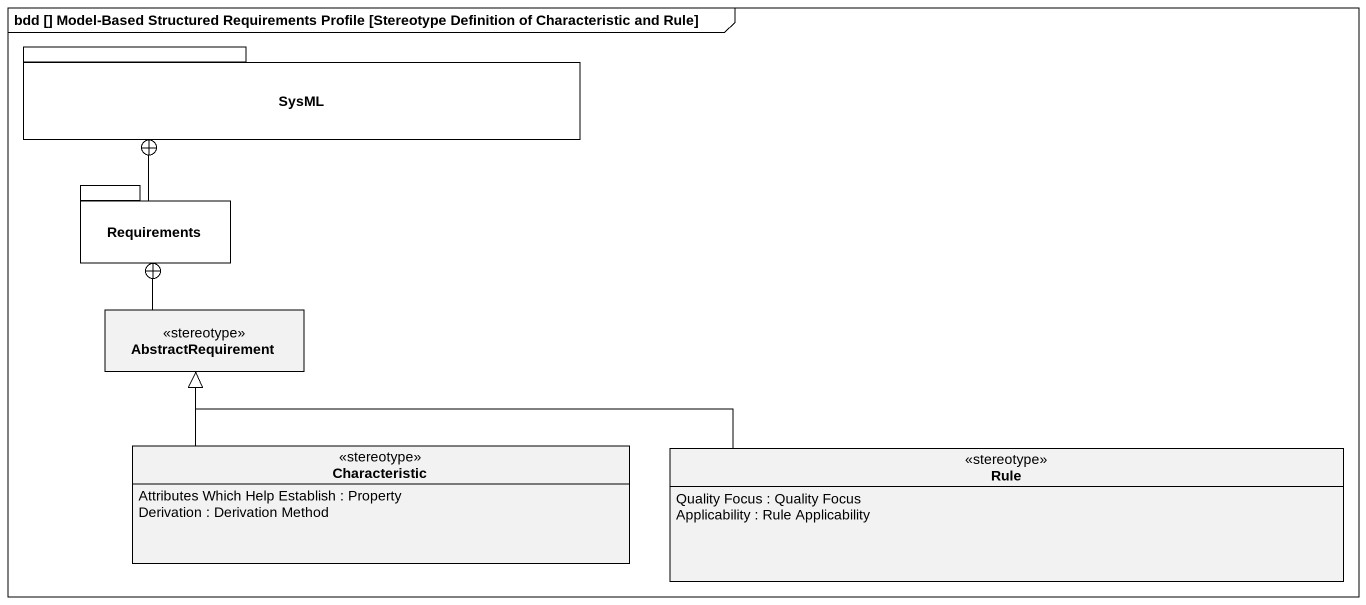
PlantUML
@startuml
mainframe bdd [] Model-Based Structured Requirements Profile [Stereotype Definition of Characteristic and Rule]
hide circle
hide empty members
package SysML {
}
package Requirements {
}
class AbstractRequirement <<stereotype>>
class Characteristic <<stereotype>> {
  Attributes Which Help Establish : Property
  Derivation : Derivation Method
}
class Rule <<stereotype>> {
  Quality Focus : Quality Focus
  Applicability : Rule Applicability
}
Requirements -up-+ SysML
AbstractRequirement -up-+ Requirements
Characteristic -up-|> AbstractRequirement
Rule -left-|> AbstractRequirement
@enduml
